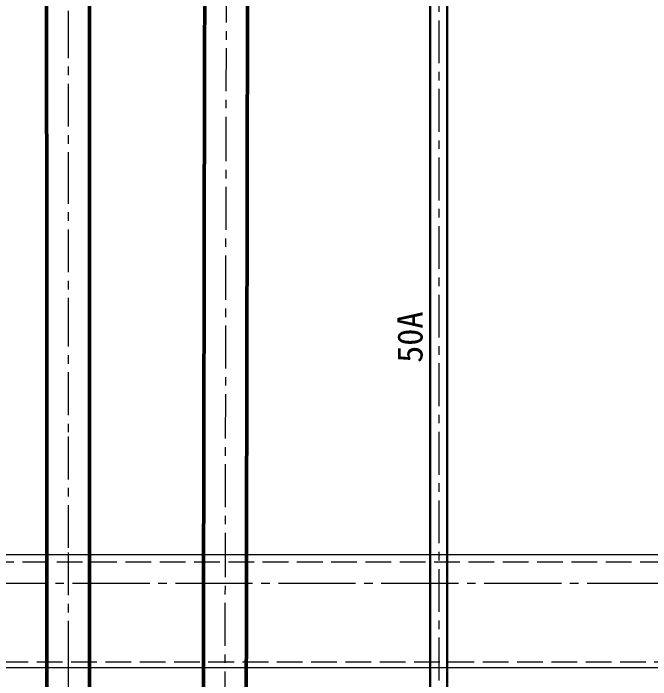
# Model space of a CAD drawing. Units: millimetres at full size. Extents: x -12803 to 120774, y -9413 to 101127.
# Drawn here: x 18373 to 20602, y 13709 to 16041 of the extents above; entities that cross this region are included whole.
import ezdxf
from ezdxf.enums import TextEntityAlignment as Align

# ---------------------------------------------------------------- set-up
doc = ezdxf.new("R2010")
doc.units = ezdxf.units.MM
doc.header["$LTSCALE"] = 30
for name, pattern in [('CHAIN1', [8, 5, -1, 1, -1]), ('CHAIN2', [12, 9, -1, 1, -1]), ('DASHED3', [4, 3, -1])]:
    doc.linetypes.add(name, pattern=pattern)
for name, color, linetype, lineweight in [('0-1_1-2', 7, 'Continuous', 15), ('0-9_1-1', 7, 'CHAIN2', 15), ('0-F_1-16', 7, 'Continuous', 15), ('9-1_配管－汚水１：硬質塩ビ管（ＤＶ）', 2, 'Continuous', 30), ('9-B_ダクト－ＥＡ・丸ダクト：排気', 134, 'Continuous', 50)]:
    doc.layers.add(name, color=color, linetype=linetype, lineweight=lineweight)
doc.styles.add('ＭＳ ゴシック', font='')
doc.styles.get('ＭＳ ゴシック').set_extended_font_data('MS Gothic')

msp = doc.modelspace()

# ---------------------------------------------------------------- linework, layer by layer
at = {"layer": '0-1_1-2'}
msp.add_lwpolyline([(-2085, 26941.26), (-2085, 13751.26), (35105, 13751.26)], dxfattribs=at)
at = {"layer": '0-1_1-2', "linetype": 'DASHED3'}
msp.add_lwpolyline([(-2065, 26921.26), (-2065, 13771.26), (35085, 13771.26)], dxfattribs=at)
at = {"layer": '0-9_1-1'}
msp.add_line((-5540, 14046.26), (39710, 14046.26), dxfattribs=at)
at = {"layer": '0-F_1-16'}
msp.add_line((16485, 14146.26), (21935, 14146.26), dxfattribs=at)
at = {"layer": '0-F_1-16', "linetype": 'DASHED3'}
msp.add_line((16485, 14121.26), (21935, 14121.26), dxfattribs=at)
at = {"layer": '9-1_配管－汚水１：硬質塩ビ管（ＤＶ）'}
for p, q in [((19830.77, 21055.84), (19830.77, 12930.25)), ((19890.77, 12930.25), (19890.77, 21055.84))]:
    msp.add_line(p, q, dxfattribs=at)
at = {"layer": '9-1_配管－汚水１：硬質塩ビ管（ＤＶ）', "color": 7, "linetype": 'CHAIN1', "lineweight": 15}
msp.add_line((19860.77, 21055.84), (19860.77, 12930.25), dxfattribs=at)
at = {"layer": '9-B_ダクト－ＥＡ・丸ダクト：排気', "color": 7, "linetype": 'CHAIN1', "lineweight": 15}
for points in [[(18564.57, 16529.09), (18564.57, 16034.25), (18564.57, 15524.4), (18564.57, 15024.48), (18564.57, 14559.43), (18564.57, 14154.17), (18564.57, 13833.64), (18564.57, 13622.77)], [(19117.31, 16158.44), (19116.41, 15673.07), (19115.51, 15187.7), (19114.61, 14702.32), (19113.72, 14216.95), (19112.82, 13731.58), (19111.92, 13246.21)]]:
    msp.add_lwpolyline(points, dxfattribs=at)
at = {"layer": '9-B_ダクト－ＥＡ・丸ダクト：排気'}
for points in [[(18489.55, 16282.09), (18489.56, 16032.96), (18489.56, 15764.51), (18489.57, 15472.19), (18489.58, 15157.45), (18489.6, 14831.09), (18489.61, 14509.49), (18489.62, 14209.04), (18489.63, 13946.13), (18489.62, 13737.14), (18489.6, 13598.47)], [(18639.53, 16283.85), (18639.54, 16034.55), (18639.55, 15765.55), (18639.57, 15472.19), (18639.6, 15159.63), (18639.63, 14835.3), (18639.67, 14515.35), (18639.69, 14215.93), (18639.7, 13953.18), (18639.69, 13743.25), (18639.65, 13602.31)], [(19042.24, 16123.07), (19041.79, 15878.61), (19041.34, 15634.15), (19040.89, 15389.69)], [(19192.24, 16122.79), (19191.79, 15878.33), (19191.34, 15633.87), (19190.89, 15389.41), (19190.43, 15144.95), (19190.21, 15026.28), (19189.99, 14907.61), (19189.77, 14788.94), (19189.55, 14670.27), (19189.34, 14551.59), (19189.12, 14432.92), (19188.9, 14314.25)], [(19040.89, 15389.69), (19040.43, 15145.23), (19040.21, 15026.54), (19039.99, 14907.85), (19039.77, 14789.16), (19039.55, 14670.47), (19039.34, 14551.79), (19039.12, 14433.1), (19038.9, 14314.41), (19038.68, 14195.72), (19038.46, 14077.03), (19038.24, 13958.34), (19038.02, 13839.66), (19037.8, 13720.97), (19037.58, 13602.28), (19037.36, 13483.59), (19037.14, 13364.9), (19036.92, 13246.21)], [(19188.9, 14314.25), (19188.68, 14195.58), (19188.46, 14076.91), (19188.24, 13958.24), (19188.02, 13839.57), (19187.8, 13720.9), (19187.58, 13602.23), (19187.36, 13483.56), (19187.14, 13364.89), (19186.92, 13246.21)]]:
    msp.add_lwpolyline(points, dxfattribs=at)

# ---------------------------------------------------------------- texts
at = {"layer": '9-1_配管－汚水１：硬質塩ビ管（ＤＶ）', "color": 7, "style": 'ＭＳ ゴシック'}
msp.add_text('50A', height=87.98, rotation=90, dxfattribs=at).set_placement((19830.77, 14817.47), align=Align.BOTTOM_LEFT)

doc.saveas('drawing.dxf')
